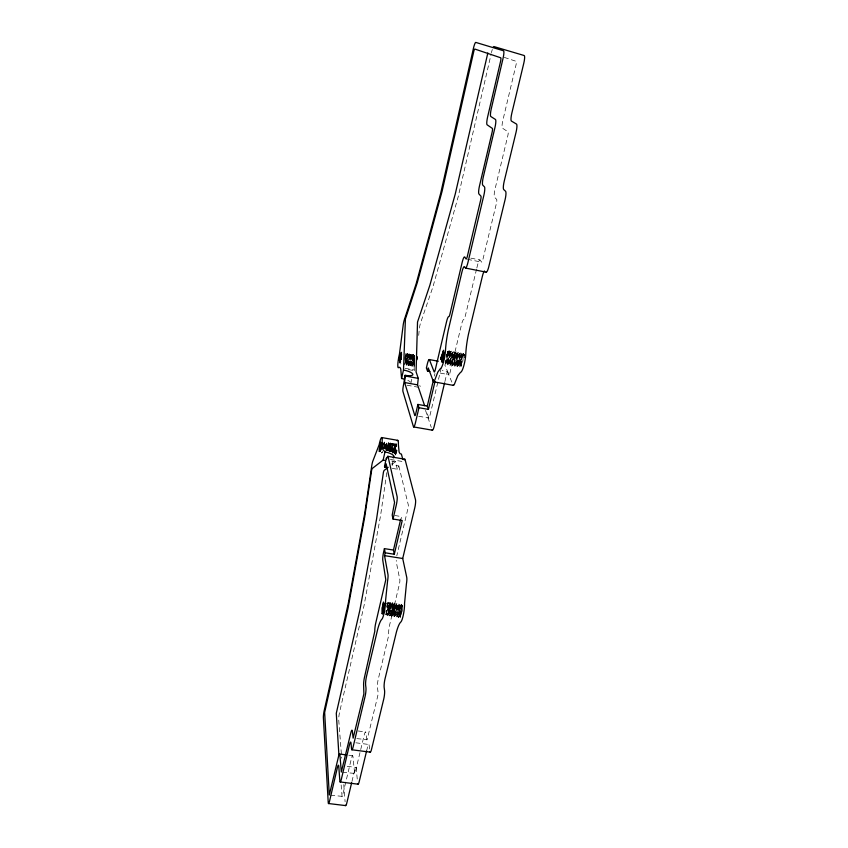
<?xml version="1.0" encoding="UTF-8"?>
<svg xmlns="http://www.w3.org/2000/svg" width="848" height="848" viewBox="0 0 848 848"><rect width="100%" height="100%" fill="white"/><g stroke="black" fill="none" stroke-linecap="round" stroke-linejoin="round"><path stroke-width="0.64" stroke-dasharray="4.24 3.18" d="M389.592 451.475C389.561 441.882 393.08 442.985 389.836 451.624M392.348 452.811C392.317 440.377 396.641 442.02 392.942 452.525M392.507 452.832L394.066 443.695M391.977 451.804L392.677 445.73L393.779 443.748M394.214 452.98C394.755 437.579 398.624 445.677 394.309 453.775M464.227 357.761L464.036 354.39L462.955 353.256C456.362 357.231 458.694 377.106 462.202 359.457C462.955 343.217 452.917 363.061 457.464 366.506C463.315 358.513 457.867 342.91 454.157 361.566C454.475 377.371 461.831 346.323 454.443 353.478C447.553 365.806 455.217 371.954 455.153 354.528C452.62 342.793 445.539 371.329 451.666 363.368C456.076 348.814 448.168 347.214 446.907 362.414C449.27 372.124 453.606 344.638 447.256 352.344C452.588 351.92 443.801 374.381 447.214 356.891C451.655 342.709 452.79 365.075 448.603 363.124C448.656 350.16 456.786 349.853 452.366 363.336C447.924 366.325 454.92 345.761 455.885 356.372C454.178 375.473 450.564 356.096 457.517 353.584C460.92 360.58 452.938 373.194 457.114 356.913C462.287 346.122 460.528 370.576 458.005 363.76C459.754 348.464 466.008 355.026 461.418 365.838M390.112 451.38C389.9 440.875 394.998 441.766 391.299 451.592M464.036 357.729L463.845 354.358L462.955 353.256M386.465 610.804C387.282 628.368 395.073 592.975 388.755 605.673C385.713 623.98 395.656 612.733 392.772 602.896C387.123 608.281 392.136 625.474 395.338 608.44C395.274 590.982 388.543 623.725 395.889 614.567C401.92 595.603 391.204 605.61 395.899 616.835C402.948 613.825 399.154 593.748 396.991 611.843C398.041 629.767 406.033 597.798 399.97 606.299C398.889 609.542 398.825 615.786 400.383 617.418C399.207 613.21 399.726 608.133 401.507 604.2M385.84 450.617C385.755 443.165 388.638 440.706 386.762 450.299M386.646 610.825L387.451 615.648M461.068 365.838L461.068 363.485A5.798 1.134 -79.4 0 1 462.701 355.916L463.072 355.195C461.757 358.036 458.779 363.813 461.227 366.039M386.359 450.521C386.052 441.225 391.087 440.568 387.737 450.352M417.661 358.884L417.672 356.881M405.1 356.33L404.888 359.192M390.483 451.666L392.168 443.366M390.631 451.687L391.278 446.112M387.727 450.203L388.543 443.589M388.257 450.076C388.713 439.338 392.921 443.875 389.38 451.369M396.588 452.27L396.981 450.405L395.401 455.069L396.366 453.097M446.43 355.132L446.228 357.538M388.342 444.267L388.479 442.783M383.752 444.023L383.731 443.006M400.86 610.708L400.754 612.945C401.093 611.27 400.574 604.783 402.821 606.097M395.952 444.023L395.2 451.942L395.316 450.913A4.579 0.71 -80.3 0 1 396.429 446.037M386.921 450.32L388.373 442.73M405.938 356.669L404.909 363.283M388.649 450.447L390.271 443.048L388.691 444.066L387.048 450.67M388.797 450.468L389.02 448.157M402.811 607.412L402.164 611.567M418.7 335.395L419.272 329.416A5.607 0.88 -79.3 0 1 420.629 322.738L432.946 286.825L458.185 196.778L491.151 53.954M445.189 362.541L445.486 360.146M384.049 448.38C383.985 442.274 386.964 442.582 384.865 448.454M384.96 449.027C385.861 438.056 388.448 443.939 385.808 450.15M385.119 449.048L386.582 442.433L385.67 449.133M384.589 448.253L384.685 442.094L383.646 443.059M461.068 363.485L461.142 366.23M417.629 359.944L417.693 356.361M386.805 472.633L380.582 515.542L364.004 605.854L339.507 712.585A5.342 0.742 -82.1 0 0 338.723 719.888L341.712 758.186M388.395 445.189L387.197 450.712M414.449 361.608C410.411 375.431 417.025 344.161 410.718 358.248C408.323 375.049 411.916 358.937 414.481 356.075M411.725 362.202C411.11 371.763 416.919 357.008 413.082 354.496M411.821 362.181C412.934 359.997 412.329 350.383 409.34 356.414C408.185 357.909 406.298 368.064 409.414 363.856C409.923 361.269 411.768 354.623 408.757 354.104C406.934 355.482 403.775 366.421 407.241 364.078C408.079 361.216 409.796 354.803 406.892 353.69C406.16 354.623 407.782 360.591 405.895 363.76C404.973 352.238 411.354 351.644 408.27 365.424M386.847 606.712C389.041 595.625 390.08 612.426 385.978 614.789L388.055 608.133L388.458 602.366M389.37 607.147C388.691 609.012 388.723 615.139 385.798 613.825M389.253 606.861L390.546 602.557M389.031 447.002L389.974 443.175M389.73 447.808L390.218 443.112M383.667 445.476L384.685 442.094L383.826 448.624M414.439 361.736L413.972 366.421L414.439 365.88M395.507 448.179L394.384 452.588M395.666 447.373L396.419 445.295M402.63 605.652L402.493 605.779A5.427 0.975 -81.6 0 0 400.881 611.662M404.825 360.22L406.383 354.888L407.581 353.489M383.699 444.437L384.42 442.094M414.545 360.527L414.089 366.484M392.073 465.319L393.938 457.157M410.835 383.381L411.958 378.505M461.026 364.174L461.015 364.799M434.377 376.024L434.971 373.512M383.667 448.592L384.536 442.062M384.398 448.147L386.317 442.402L385.511 449.09M441.214 367.968L429.83 415.976A3.201 0.572 -79.9 0 1 428.77 417.884L426.692 411.778M444.893 381.579L447.331 371.413L442.243 370.481M351.962 781.453L354.718 769.91A6.148 0.954 -82.7 0 1 356.234 768.521L357.496 781.686M476.555 269.176L465.064 316.929A3.487 0.657 -79 0 1 463.888 319.442A6.954 1.314 -79.1 0 0 461.545 324.455L450.087 372.378A3.392 0.636 -79.5 0 1 448.889 374.551L444.797 364.884M476.862 267.915L477.466 265.403A7.166 1.378 -78.5 0 1 480.169 260.092L481.547 262.053A3.625 0.7 -78.4 0 0 482.936 259.35L496.377 203.552A3.71 0.71 -77.9 0 0 496.642 199.365L494.522 197.245A7.378 1.41 -77.8 0 1 495.052 189.009L507.782 135.871A3.752 0.7 -77.3 0 0 508.026 131.811L502.398 128.133A7.356 1.346 -77.3 0 1 502.885 120.268L515.955 65.201A3.742 0.668 -76.9 0 0 516.188 61.332L504.104 57.335M366.601 750.999L367.523 747.173A6.371 1.039 -82.6 0 1 369.187 745.583L369.686 749.929M396.366 449.641L395.03 453.553M404.931 359.011L406.892 353.69M389.635 448.995L389.041 451.189M391.32 445.158L391.871 443.462M414.333 359.616L413.379 364.598L413.813 366.389M445.624 360.888L445.158 362.403M388.882 451.157L390.366 443.133M386.434 610.284L385.808 612.214M390.716 451.645L392.009 443.345M390.875 451.677L392.264 443.493M404.856 363.993L406.022 353.966M401.888 612.659C398.083 624.107 397.193 603.967 400.627 605.832C401.443 614.641 394.49 621.16 396.79 607.613C399.599 598.646 398.231 619.74 394.352 614.312C393.271 602.419 398.952 601.062 394.5 613.899C389.55 619.623 393.048 598.571 393.96 606.553C392.613 620.291 387.25 613.284 390.811 604.221C394.511 604.444 387.557 622.591 387.621 610.104C391.426 591.469 387.684 612.775 389.603 615.955M446.249 355.842L446.663 354.496M446.44 355.895L446.854 354.538M388.193 450.638L389.338 443.97M386.264 450.426L388.384 443.038M396.62 451.804L395.242 455.047M404.856 357.549L405.429 355.895M393.387 452.758L395.104 447.564A9.625 1.495 -80.3 0 1 396.164 443.356M414.492 365.212L413.93 366.453M393.673 452.079L395.825 444.066M391.755 451.857C394.924 442.942 391.267 442.741 391.469 451.899M392.221 453.023L393.907 443.674M392.38 453.055L394.15 443.864M414.449 357.633L411.99 366.103M394.203 453.5L396.037 444.235M386.932 603.861L387.96 602.334M396.673 603.776L395.391 609.882L395.634 616.443M400.934 363.463L400.616 364.025M447.108 353.266L448.454 350.881M447.299 353.319L449.398 350.722M413.241 354.517L410.973 359.488L410.209 365.785M382.724 451.581L381.388 452.811M410.623 354.528L408.959 358.916L408.026 365.212M392.253 468.393L397.309 469.241L398.825 465.976L392.486 464.905M398.899 604.052L397.595 609.988L397.797 616.687M412.298 365.997L413.686 359.711L413.644 355.036M448.147 364.64L449.822 357.962L449.906 351.719M404.517 364.704L406.245 359.806L405.885 353.446M445.751 364.269L447.426 357.761L447.362 350.722C448.645 354.93 448.709 361.746 445.136 364.407M410.358 365.679L411.736 359.541L411.746 354.761M401.125 604.327L399.811 610.094L399.959 616.92M397.097 616.316L399.175 609.5L399.44 603.967M408.407 365.361L409.785 359.382L409.838 354.496M414.513 355.418L412.573 361.206L412.149 366.135M390.186 602.621L388.893 608.175L388.935 615.16M414.354 355.386L412.679 359.997L411.884 365.997M459.849 366.887L461.588 360.464L461.503 353.383M385.798 614.758L387.875 608.09L388.14 602.197M399.249 616.729L401.348 610.041L401.666 604.338M412.488 354.952L410.824 359.457L409.955 365.615M462.096 354.008L459.902 359.796L459.075 366.612M457.464 366.506L459.192 360.262L459.192 353.033M388.13 615.203L390.239 608.684L390.684 602.748M406.457 365.032L407.824 359.213L407.793 353.743M459.828 353.468L457.284 360.58L456.839 366.516M392.423 602.917L391.108 608.281L391.098 615.383L390.631 614.079M382.565 452.302L381.589 453.033M408.757 354.104L406.796 359.552L406.171 365.032L407.665 359.192L407.422 353.457M455.069 366.124L456.796 360.061L456.871 352.694M390.281 615.606L392.412 609.224L392.9 603.14M457.56 352.938L455.005 359.923L454.475 366.039M462.277 356.552L462.701 355.916M455.291 352.418L452.726 359.255L452.111 365.552M392.433 615.998L394.574 609.776L395.126 603.532M394.649 603.225L393.175 609.765L393.472 616.199M453.012 351.899L450.436 358.598L449.747 365.053M394.998 603.246C393.302 606.882 392.126 613.083 394.235 616.623M394.574 616.39L396.747 610.327L397.224 603.606M450.744 351.39L448.157 357.941L447.384 364.555M450.288 365.329L452.005 359.647L452.228 352.037M386.879 613.57L386.275 614.164M449.885 365.329C452.09 361.439 453.108 355.429 451.507 351.093M453.765 364.364L452.684 365.732L454.401 359.859L454.549 352.365M395.677 444.045L394.373 446.843L393.896 452.938M389.243 444.098L390.112 443.016M458.853 354.708L459.902 354.04M396.875 603.532L395.401 612.616L396.376 616.962M447.511 364.873L449.62 357.941L449.207 350.69M400.055 615.637L399.44 616.136M461.238 355.068L462.287 354.496M387.101 603.49L386.942 608.058L388.32 602.218M397.807 615.372L397.203 615.807M445.211 364.078L447.002 359.202L447.373 351.379M449.652 352.715L450.341 352.249M396.196 616.931L398.422 612.192L399.26 603.935L397.659 611.387L397.786 616.019L398.528 617.291M395.56 615.097L394.967 615.478M409.923 355.386C412.117 356.245 410.368 362.107 409.711 364.513C407.697 362.319 411.333 356.86 409.308 353.796M458.408 365.318L458.906 365.594M452.048 353.097L452.737 352.694M393.313 614.821L392.73 615.139M463.146 353.287C453.33 371.477 464.471 370.067 460.676 352.81M411.874 355.704C414.015 356.796 412.319 362.425 411.609 364.884C409.648 362.509 413.305 357.199 411.195 354.146M454.443 353.478L455.122 353.139M391.066 614.546L390.493 614.8M392.348 464.089L395.465 461.683L397.309 469.241M456.839 353.86L458.577 352.408M410.05 365.753C412.033 363.05 410.718 356.785 414.301 355.853M457.019 366.654C459.022 362.605 460.475 356.457 458.386 352.365M388.819 614.27L388.246 614.461M394.055 616.591L396.26 611.652L397.044 603.575M410.4 355.121C407.453 355.99 407.517 361.312 407.157 364.089C409.754 362.52 408.28 356.255 411.354 354.167M412.351 355.482C408.81 356.52 410.125 362.711 408.111 365.393M394.415 453.871C395.422 445.889 394.49 440.345 393.345 452.313M454.645 366.219C456.712 362.202 458.015 356.139 456.097 351.941M460.867 352.842C457.761 356.277 456.542 362.244 457.22 366.686M398.348 617.259L400.892 611.376L401.327 604.179M452.27 365.774C454.411 361.81 455.567 355.789 453.807 351.517M356.87 738.64L367.152 739.636L377.636 696.484A3.222 0.541 -82.2 0 0 378.06 692.063L377.455 687.749A6.402 1.071 -82.1 0 1 378.282 679.047L388.257 637.24A3.201 0.541 -81.8 0 0 388.691 633.244A6.413 1.102 -81.7 0 1 389.561 625.262L399.45 583.965A3.212 0.562 -81.4 0 0 399.832 579.682L396.387 562.51A6.233 1.06 -81.1 0 1 396.292 560.411M392.772 602.896L391.151 609.68L391.765 616.263M387.271 615.616L389.773 610.019L390.366 602.525M456.288 351.973C452.98 355.227 452.048 361.29 452.461 365.817M342.528 772.199L354.941 773.471L364.311 734.697A6.339 1.018 -82.5 0 1 365.944 733.032L366.855 739.944M409.467 353.828L407.241 358.418L406.33 365.064M453.998 351.549C450.595 354.676 449.79 360.835 450.087 365.361M389.423 615.934C392.391 612.828 392.878 607.115 392.592 602.875M330.572 795.18L342.359 796.378L351.485 758.229A6.106 0.933 -82.5 0 1 352.969 756.776L354.655 773.726M451.698 351.136C448.221 354.114 447.521 360.389 447.712 364.905M391.585 616.242C394.649 613.305 395.041 607.444 394.818 603.225M386.593 603.267L387.229 603.341M347.203 766.306L355.906 767.408M348.751 755.197L352.651 755.695M355.863 742.795L368.806 744.48M358.185 730.987L365.583 731.962M456.627 353.446C457.687 355.238 453.161 362.425 454.846 366.251M394.808 515.499L401.316 516.559L401.772 518.552M390.419 459.468L403.383 461.662M391.744 461.047L395.465 461.683M418.7 416.262L428.887 418.064M407.061 385.215L420.555 387.653L419.792 385.416M440.398 373.12L449.005 374.699M405.068 368.308L414.015 369.951M408.535 369.611L414.873 370.767M470.863 258.142L479.841 259.933M467.471 259.308L481.696 262.138M447.956 351.814L447.373 351.687L447.871 352.27M459.012 353.881L459.764 354.856M461.407 354.316L461.948 354.793M386.815 614.259L386.01 610.571M399.98 616.22L399.514 615.68M449.769 352.132L450.256 352.779L449.684 351.072M397.744 615.892L397.288 615.288M452.154 352.588L452.631 353.287M395.507 615.553L395.073 614.885M454.549 353.044L455.016 353.807M407.973 354.676L408.291 355.248M393.271 615.213L392.847 614.493M456.934 353.499L457.39 354.326M342.094 796.59L340.981 782.958M447.331 371.413L453.097 385.056M386.359 613.814L386.762 614.938M425.526 410.379L431.282 427.403M398.825 465.976L408.248 504.687A3.127 0.541 -80.7 0 1 407.888 508.758L397.14 554.295A6.233 1.06 -81.1 0 0 396.822 555.811M343.769 784.612L345.104 801.784M395.295 450.118L395.316 450.913M407.814 380.381A8.777 2.48 12.8 0 1 410.39 381.982M414.502 370.544A9.9 1.569 -79.6 0 1 414.46 364.269M491.448 52.671A6.604 1.06 -77.2 0 1 492.317 49.513M391.702 463.708A8.575 2.926 12.7 0 1 392.168 464.566M464.11 354.655L464.291 355.312L464.11 354.655"/><path stroke-width="1.27" d="M441.077 357.167L440.759 359.52L443.472 350.351M380.741 450.034L381.24 444.649M399.132 358.397L398.867 360.305L399.959 355.174L401.528 352.355M401.242 355.397L401.136 354.04L400.934 359.192M399.938 362.52L401.517 355.376M383.815 610.094L384.589 604.03M379.236 449.694L380.529 442.126L379.279 451.486M381.854 443.78L381.854 442.688L381.388 443.917M384.557 604.539L383.911 608.652A5.438 0.89 -81.5 0 1 382.289 613.592L383.868 611.101M424.615 405.662L417.555 384.875L418.276 378.367L416.082 371.933L417.523 322.049L429.915 285.066L455.238 194.097L487.833 52.979M417.905 404.432L418.954 407.718L428.42 409.404L427.286 406.107L417.905 404.432L415.796 413.495A3.212 0.53 -80 0 1 414.778 415.414L404.613 382.533L405.143 375.314A8.798 2.427 12.8 0 0 412.87 374.222A8.798 2.427 12.8 0 0 403.5 370.025L405.408 319.018L417.301 282.607L442.073 191.351L473.99 50.498L474.753 49.025L500.755 57.802A3.752 0.625 -77.1 0 1 500.5 61.671L487.632 116.907A7.367 1.261 -77.5 0 0 487.081 124.783L492.338 128.387A3.752 0.657 -77.5 0 1 492.063 132.447L479.523 185.744A7.388 1.314 -77.9 0 0 478.94 193.991L480.901 196.079A3.71 0.668 -78 0 1 480.615 200.276L467.375 256.234A3.625 0.657 -78.5 0 1 466.05 258.958L464.768 257.018A7.176 1.283 -78.6 0 0 462.171 262.361L449.959 314.036A3.487 0.615 -79.1 0 1 448.825 316.569A6.964 1.24 -79.2 0 0 446.578 321.604L435.289 369.664A3.403 0.594 -79.6 0 1 434.144 371.848L429.47 359.828A6.572 1.113 -79.6 0 0 427.297 364.089L426.385 368.021L427.519 371.053L429.904 371.488M381.271 444.214L381.324 442.592L380.37 451.316M443.886 356.934L443.515 359.287M381.155 444.999L380.794 446.811A4.59 0.657 -80.3 0 1 379.427 451.528L380.211 450.468M442.985 359.457L443.589 356.616M385.321 460.528A8.575 2.926 12.7 0 0 383.148 460.061L384.981 451.931L382.713 449.249L382.151 441.596A9.657 1.378 -80.3 0 0 381.409 437.685A9.657 1.378 -80.3 0 0 379.12 444.818L373.088 460.485A5.385 0.753 -80.4 0 0 371.7 466.093L364.788 512.987L348.263 603.5L324.212 710.539A5.353 0.689 -81.9 0 0 323.385 717.843L328.218 802.346A6.074 0.837 -82.6 0 0 329.554 801.169L337.366 767.716A6.159 0.88 -82.5 0 1 338.776 766.306L339.847 780.785A6.296 0.912 -82.5 0 0 341.309 779.429L349.461 744.83A6.392 0.954 -82.4 0 1 351.019 743.208L351.507 748.646A6.445 0.975 -82.4 0 0 353.097 747.035L365.064 696.568A6.487 1.018 -82.1 0 0 365.944 687.654L365.636 685.184A6.477 1.018 -82 0 1 366.506 676.386L377.72 629.142A27.03 4.431 -81.8 0 1 381.611 619.496A11.427 1.876 -81.5 0 0 384.271 612.245A11.427 1.876 -81.5 0 0 385.586 600.448L387.568 581.028A6.466 1.06 -81.3 0 0 387.971 574.488L384.536 555.641L385.193 552.811L384.42 548.624L393.461 550.055L394.299 554.242L385.193 552.811M403.796 379.003A8.777 2.48 12.8 0 0 401.57 378.515L403.5 370.025M405.143 375.314L402.98 388.034A5.936 0.912 -79.8 0 0 402.948 391.479L413.4 426.565A6.445 1.071 -80 0 0 415.446 422.77L418.954 407.718M400.913 359.117L401.189 357.941M400.616 360.962L400.161 362.605M401.072 359.149L401.348 357.973M443.451 358.1L443.78 356.658M399.132 358.905L401.422 352.514M384.42 548.624L383.593 552.165A6.243 0.996 -81.1 0 0 382.798 560.39L385.798 579.735L375.706 623.227A6.424 1.028 -81.6 0 0 374.805 631.219L364.523 677.128A6.413 1.007 -82 0 0 363.654 685.841L363.877 693.929L353.139 738.152L352.365 731.241A6.349 0.954 -82.3 0 0 350.807 732.916L341.32 772.051L339.931 755.102A6.116 0.869 -82.4 0 0 338.511 756.575L329.289 795.021L324.646 712.458L348.04 608.207L364.682 517.089L371.647 470.142L372.208 468.531L383.148 460.061M441.077 357.792L443.663 350.394M394.299 554.242L402.228 520.534L393.037 519.05L396.345 504.793A6.307 1.018 -80.7 0 0 397.118 496.589L388.119 456.701A5.809 0.869 -80.4 0 0 387.313 457.019L386.529 458.8L386.359 458.068L384.504 466.283L384.685 467.11L387.207 467.534M427.519 371.053L428.251 367.915L433.37 381.473A6.826 1.198 -79.6 0 0 435.119 379.183L437.844 372.028L440.356 368.689A12.201 2.184 -79.4 0 0 443.589 361.693A12.201 2.184 -79.4 0 0 445.571 349.026A29.298 5.374 -79.2 0 1 448.253 330.296L461.927 272.038A7.219 1.304 -78.7 0 1 464.534 266.728L465.266 267.883A7.282 1.325 -78.6 0 0 467.948 262.456L483.869 195.273A7.494 1.357 -78 0 0 484.452 186.846L482.756 185.15A7.473 1.346 -77.9 0 1 483.328 176.85L494.935 127.635A7.568 1.336 -77.5 0 0 495.476 119.473L490.78 116.494A7.452 1.283 -77.4 0 1 491.321 108.576L503.012 58.554A7.558 1.272 -77 0 0 503.511 50.774L475.76 42.4A6.614 0.975 -77.4 0 0 473.385 48.537L440.716 193.153L416.22 283.561L404.369 319.654A5.629 0.806 -79.4 0 0 403.033 326.353L399.45 354.019A9.922 1.442 -79.6 0 0 397.818 364.47A9.922 1.442 -79.6 0 0 398.836 367.332L399.959 367.375L400.775 369.092L401.57 378.515M393.461 550.055L400.712 519.135M427.286 406.107L433.487 379.787M428.42 409.404L434.971 381.632M369.961 751.784A6.434 1.071 -82.6 0 0 371.509 749.42L383.731 699.123A6.477 1.113 -82.3 0 0 384.547 690.219L384.186 687.749A6.455 1.113 -82.2 0 1 384.992 678.972L396.461 631.887A26.956 4.834 -82 0 1 400.532 622.284A11.395 2.035 -81.6 0 0 403.309 615.076A11.395 2.035 -81.6 0 0 404.56 603.299L406.415 583.912A6.455 1.155 -81.4 0 0 406.743 577.382L402.715 558.493L414.778 507.804A6.286 1.113 -80.7 0 0 415.488 499.62L405.079 459.584A5.788 0.943 -80.4 0 0 404.21 459.902M444.596 382.851L434.261 426.078A6.424 1.166 -80 0 1 432.098 429.83M351.655 782.736L346.747 803.257A6.063 0.912 -82.8 0 1 345.422 805.197M382.236 613.804L382.236 607.846L383.572 602.027L382.427 607.857L382.416 613.825M366.601 750.999L359.192 781.665A6.286 0.996 -82.8 0 1 357.75 783.785M381.261 447.119L380.487 449.769M384.176 610.094L384.451 609.002M442.836 361.884L443.059 361.206M444.076 353.468L443.886 351.803L442.232 362.244M384.685 467.11L386.147 463.824L394.564 502.44L392.2 515.086L393.037 519.05M443.917 352.333C442.433 353.637 440.419 365.848 442.582 360.421A5.809 1.039 -79.4 0 0 443.939 352.673M401.623 353.976L399.503 362.7L400.044 361.047A4.717 0.689 -79.6 0 0 401.146 354.75M388.193 467.301L384.027 470.513L383.444 472.124L376.576 519.008L359.902 609.966L336.285 713.327L338.935 755.536M379.692 451.38L379.395 450.691M328.473 803.522L345.602 805.6M340.133 781.962L357.962 784.177M351.846 749.77L370.194 752.144M339.645 754.031L346.143 754.868M384.536 555.641L402.715 558.493M387.801 456.319L404.729 459.192M381.6 437.547L397.701 440.324M413.623 426.926L432.342 430.201M404.613 382.533L417.555 384.875M405.355 376.014L418.276 378.367M433.678 381.801L453.436 385.395M429.226 359.552L438.321 361.227M465.531 268.063L486.286 272.176M383.561 613.443L383.328 608.016L384.579 603.299M402.726 459.128L401.401 454.051L400.065 453.712L399.09 452.048L398.359 444.394A9.625 1.495 -80.3 0 0 397.246 440.78M493.229 47.287A6.604 1.06 -77.2 0 1 493.939 46.576L524.191 55.523A7.537 1.389 -76.7 0 1 523.767 63.303L511.842 113.123A7.431 1.399 -77.1 0 0 511.376 121.031L516.517 124.094A7.547 1.452 -77.2 0 1 516.05 132.256L504.21 181.271A7.452 1.463 -77.6 0 0 503.712 189.56L505.578 191.277A7.473 1.484 -77.8 0 1 505.079 199.704L488.819 266.611A7.261 1.442 -78.4 0 1 485.999 271.985M484.42 270.947A7.197 1.42 -78.5 0 0 482.427 276.088L468.478 334.123A29.214 5.851 -79.1 0 0 465.849 352.81A12.169 2.374 -79.4 0 1 463.898 365.446A12.169 2.374 -79.4 0 1 460.485 372.389L457.814 375.685L454.963 382.798A6.816 1.304 -79.6 0 1 453.097 385.056M384.981 451.931A8.597 2.873 12.7 0 1 393.281 457.75M442.38 361.057L442.168 361.619L442.38 361.057M384.144 607.126L384.027 607.889L384.144 607.126M380.996 445.539L380.9 446.175L380.996 445.539"/></g></svg>
